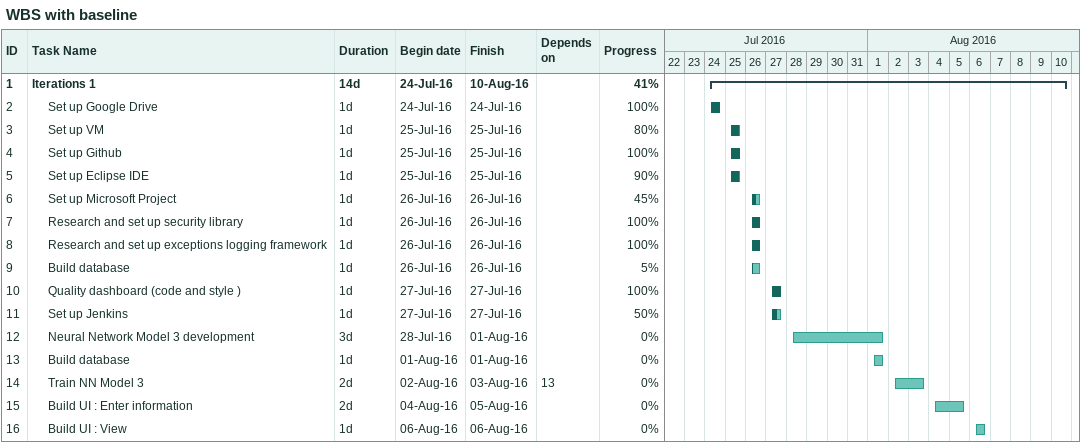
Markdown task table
WBS with baseline

| ID | Level | Task | Duration | Start | Finish | Predecessors | % complete |
|---|---|---|---|---|---|---|---|
| 1 | 1 | **Iterations 1** | 14d | 2016-07-24 | 2016-08-10 |  | 41 |
| 2 | 2 | Set up Google Drive | 1d | 2016-07-24 | 2016-07-24 |  | 100 |
| 3 | 2 | Set up VM | 1d | 2016-07-25 | 2016-07-25 |  | 80 |
| 4 | 2 | Set up Github | 1d | 2016-07-25 | 2016-07-25 |  | 100 |
| 5 | 2 | Set up Eclipse IDE | 1d | 2016-07-25 | 2016-07-25 |  | 90 |
| 6 | 2 | Set up Microsoft Project | 1d | 2016-07-26 | 2016-07-26 |  | 45 |
| 7 | 2 | Research and set up security library | 1d | 2016-07-26 | 2016-07-26 |  | 100 |
| 8 | 2 | Research and set up exceptions logging framework | 1d | 2016-07-26 | 2016-07-26 |  | 100 |
| 9 | 2 | Build database | 1d | 2016-07-26 | 2016-07-26 |  | 5 |
| 10 | 2 | Quality dashboard (code and style ) | 1d | 2016-07-27 | 2016-07-27 |  | 100 |
| 11 | 2 | Set up Jenkins | 1d | 2016-07-27 | 2016-07-27 |  | 50 |
| 12 | 2 | Neural Network Model 3 development | 3d | 2016-07-28 | 2016-08-01 |  | 0 |
| 13 | 2 | Build database | 1d | 2016-08-01 | 2016-08-01 |  | 0 |
| 14 | 2 | Train NN Model 3 | 2d | 2016-08-02 | 2016-08-03 | 13 | 0 |
| 15 | 2 | Build UI : Enter information | 2d | 2016-08-04 | 2016-08-05 |  | 0 |
| 16 | 2 | Build UI : View | 1d | 2016-08-06 | 2016-08-06 |  | 0 |
